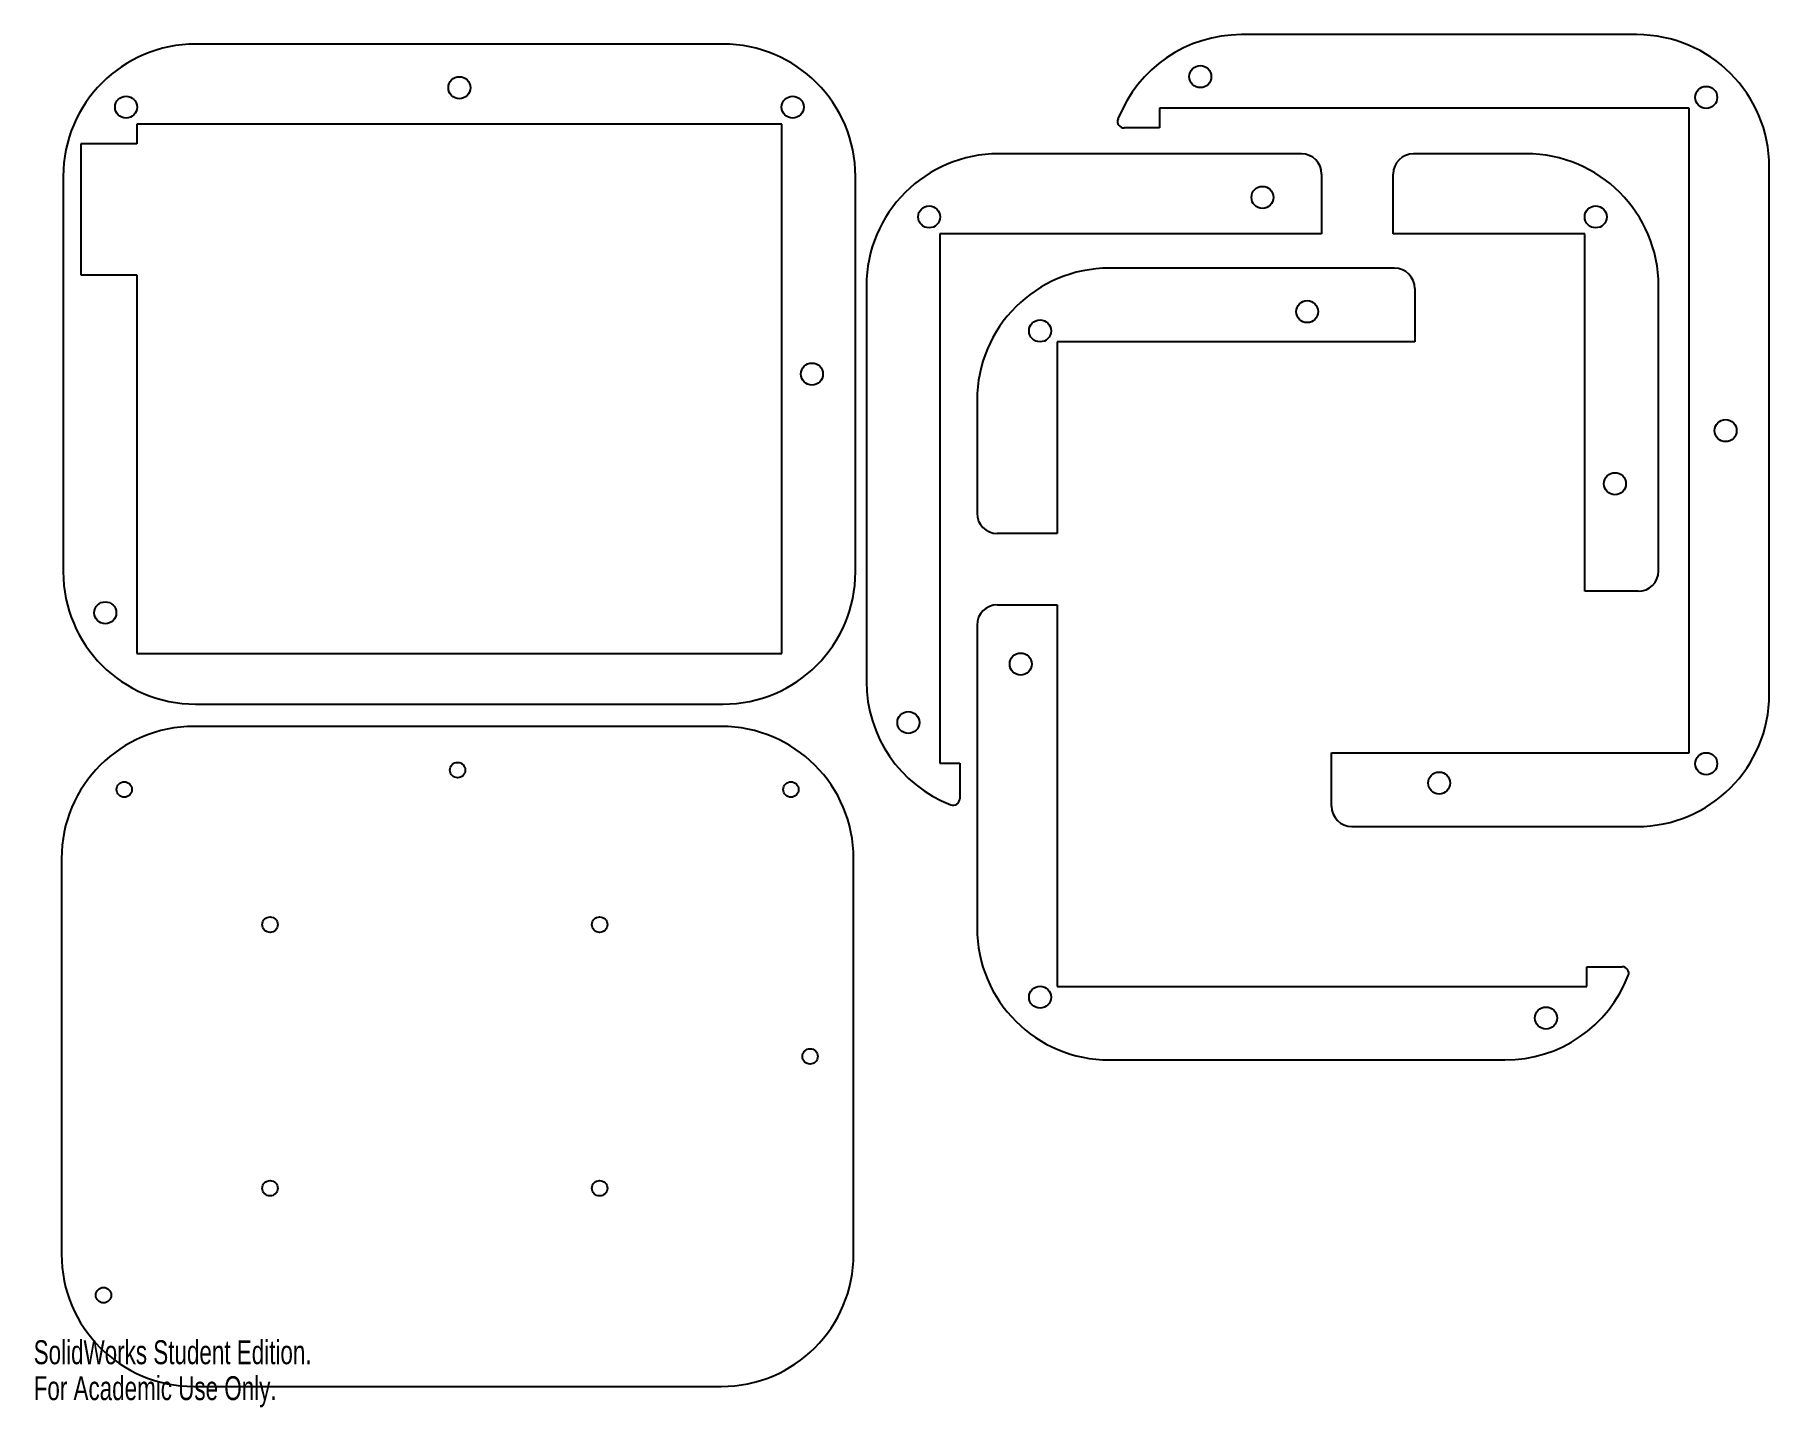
# Model space of a CAD drawing. Extents: x 0 to 0.263, y 0 to 0.208.
import ezdxf

# ---------------------------------------------------------------- set-up
doc = ezdxf.new("R2010")
doc.units = 0
doc.layers.get('0').update_dxf_attribs({"linetype": 'CONTINUOUS'})
doc.styles.add('SLDTEXTSTYLE0', font='TXT', dxfattribs={"width": 0.7})

msp = doc.modelspace()

# ---------------------------------------------------------------- linework, layer by layer
at = {"color": 7, "linetype": 'CONTINUOUS'}
for p, q in [((0.24319, 0.20825), (0.18319, 0.20825)), ((0.10457, 0.20682), (0.02457, 0.20682)), ((0.25111, 0.19709), (0.17077, 0.19709)), ((0.17077, 0.19709), (0.17077, 0.19409)), ((0.25111, 0.09925), (0.25111, 0.19709)), ((0.11349, 0.19466), (0.01565, 0.19466)), ((0.01565, 0.19466), (0.01565, 0.19166)), ((0.11349, 0.11432), (0.11349, 0.19466)), ((0.17077, 0.19409), (0.16541, 0.19409)), ((0.01565, 0.19166), (0.00715, 0.19166)), ((0.00715, 0.19166), (0.00715, 0.17182)), ((0.19229, 0.19018), (0.14639, 0.19018)), ((0.22639, 0.19018), (0.20929, 0.19018)), ((0.19537, 0.1871), (0.19537, 0.17802)), ((0.20621, 0.17802), (0.20621, 0.1871)), ((0.26327, 0.10817), (0.26327, 0.18817)), ((0.00449, 0.18674), (0.00449, 0.12674)), ((0.12465, 0.12674), (0.12465, 0.18674)), ((0.19537, 0.17802), (0.13747, 0.17802)), ((0.13747, 0.17802), (0.13747, 0.09768)), ((0.23531, 0.17802), (0.20621, 0.17802)), ((0.23531, 0.12378), (0.23531, 0.17802)), ((0.00715, 0.17182), (0.01565, 0.17182)), ((0.01565, 0.17182), (0.01565, 0.11432)), ((0.20641, 0.17282), (0.16317, 0.17282)), ((0.12631, 0.1701), (0.12631, 0.1101)), ((0.20949, 0.16974), (0.20949, 0.16166)), ((0.24647, 0.12686), (0.24647, 0.1701)), ((0.20949, 0.16166), (0.15525, 0.16166)), ((0.15525, 0.16166), (0.15525, 0.13256)), ((0.14309, 0.15274), (0.14309, 0.13564)), ((0.15525, 0.13256), (0.14617, 0.13256)), ((0.24339, 0.12378), (0.23531, 0.12378)), ((0.14617, 0.12172), (0.15525, 0.12172)), ((0.15525, 0.12172), (0.15525, 0.06382)), ((0.14309, 0.11864), (0.14309, 0.07274)), ((0.01565, 0.11432), (0.11349, 0.11432)), ((0.02457, 0.10666), (0.10457, 0.10666)), ((0.1043, 0.10328), (0.0243, 0.10328)), ((0.13747, 0.09768), (0.14047, 0.09768)), ((0.14047, 0.09768), (0.14047, 0.09231)), ((0.19687, 0.09117), (0.19687, 0.09925)), ((0.19687, 0.09925), (0.25111, 0.09925)), ((0.19995, 0.08809), (0.24319, 0.08809)), ((0.00422, 0.0832), (0.00422, 0.0232)), ((0.12438, 0.0232), (0.12438, 0.0832)), ((0.23559, 0.06382), (0.23559, 0.06682)), ((0.23559, 0.06682), (0.24095, 0.06682)), ((0.15525, 0.06382), (0.23559, 0.06382)), ((0.16317, 0.05266), (0.22317, 0.05266)), ((0.0243, 0.00312), (0.1043, 0.00312))]:
    msp.add_line(p, q, dxfattribs=at)
for centre, radius in [((0.17696, 0.20188), 0.00167), ((0.06457, 0.20019), 0.00167), ((0.2537, 0.19873), 0.00167), ((0.01402, 0.19725), 0.00167), ((0.11513, 0.19725), 0.00167), ((0.18639, 0.18355), 0.00167), ((0.13583, 0.1806), 0.00167), ((0.23695, 0.1806), 0.00167), ((0.19317, 0.16622), 0.00167), ((0.15266, 0.1633), 0.00167), ((0.11805, 0.15674), 0.00167), ((0.25664, 0.14817), 0.00167), ((0.23986, 0.1401), 0.00167), ((0.01086, 0.12052), 0.00167), ((0.14972, 0.11274), 0.00167), ((0.13268, 0.10387), 0.00167), ((0.0643, 0.09665), 0.00117), ((0.2537, 0.09761), 0.00167), ((0.01374, 0.09371), 0.00117), ((0.11486, 0.0937), 0.00117), ((0.21319, 0.09469), 0.00167), ((0.03585, 0.0732), 0.00117), ((0.08585, 0.0732), 0.00117), ((0.15266, 0.06219), 0.00167), ((0.2294, 0.05903), 0.00167), ((0.11777, 0.0532), 0.00117), ((0.03585, 0.0332), 0.00117), ((0.08585, 0.0332), 0.00117), ((0.01059, 0.01697), 0.00117)]:
    msp.add_circle(centre, radius, dxfattribs=at)
for centre, radius, start, end in [((0.18319, 0.18817), 0.02008, 90, 158.7349), ((0.24319, 0.18817), 0.02008, 0, 90), ((0.02457, 0.18674), 0.02008, 90, 180), ((0.10457, 0.18674), 0.02008, 0, 90), ((0.16541, 0.19509), 0.001, 158.7349, 270), ((0.14639, 0.1701), 0.02008, 90, 180), ((0.19229, 0.1871), 0.00308, 0, 90), ((0.20929, 0.1871), 0.00308, 90, 180), ((0.22639, 0.1701), 0.02008, 0, 90), ((0.16317, 0.15274), 0.02008, 90, 180), ((0.20641, 0.16974), 0.00308, 0, 90), ((0.14617, 0.13564), 0.00308, 180, 270), ((0.02457, 0.12674), 0.02008, 180, 270), ((0.10457, 0.12674), 0.02008, 270, 0), ((0.24339, 0.12686), 0.00308, 270, 0), ((0.14617, 0.11864), 0.00308, 90, 180), ((0.14639, 0.1101), 0.02008, 180, 248.7349), ((0.24319, 0.10817), 0.02008, 270, 0), ((0.0243, 0.0832), 0.02008, 90, 180), ((0.1043, 0.0832), 0.02008, 0, 90), ((0.13947, 0.09231), 0.001, 248.7349, 0), ((0.19995, 0.09117), 0.00308, 180, 270), ((0.16317, 0.07274), 0.02008, 180, 270), ((0.24095, 0.06582), 0.001, 338.7349, 90), ((0.22317, 0.07274), 0.02008, 270, 338.7349), ((0.0243, 0.0232), 0.02008, 180, 270), ((0.1043, 0.0232), 0.02008, 270, 0)]:
    msp.add_arc(centre, radius, start, end, dxfattribs=at)

# ---------------------------------------------------------------- texts
at = {"color": 7, "linetype": 'CONTINUOUS', "char_height": 0.003633, "attachment_point": 1, "style": 'SLDTEXTSTYLE0'}
for s, insert in [('SolidWorks Student Edition.', (0, 0.01013)), ('For Academic Use Only.', (0, 0.00468))]:
    msp.add_mtext(s, dxfattribs=dict(at, insert=insert))

doc.saveas('drawing.dxf')
